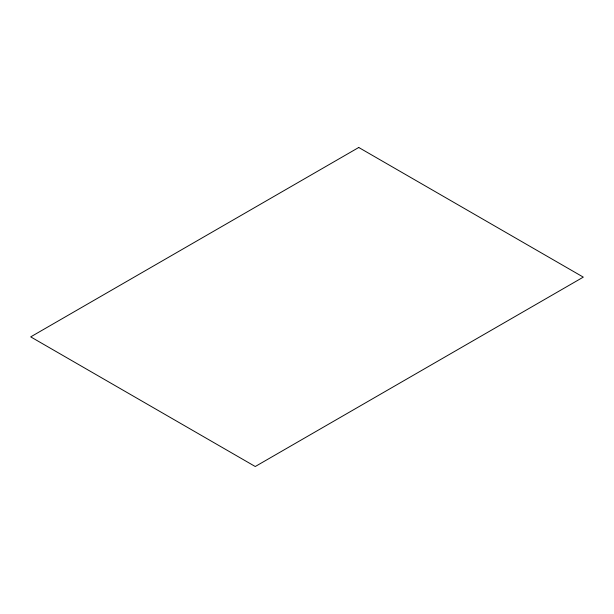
<?xml version="1.0" encoding="UTF-8"?>
<svg xmlns="http://www.w3.org/2000/svg" width="614" height="614" viewBox="0 0 614 614"><rect width="100%" height="100%" fill="white"/><g stroke="black" fill="none" stroke-linecap="round" stroke-linejoin="round"><path stroke-width="0.92" d="M358.745 147.483L30.7 336.871L255.255 466.517L583.3 277.129L358.745 147.483"/></g></svg>
